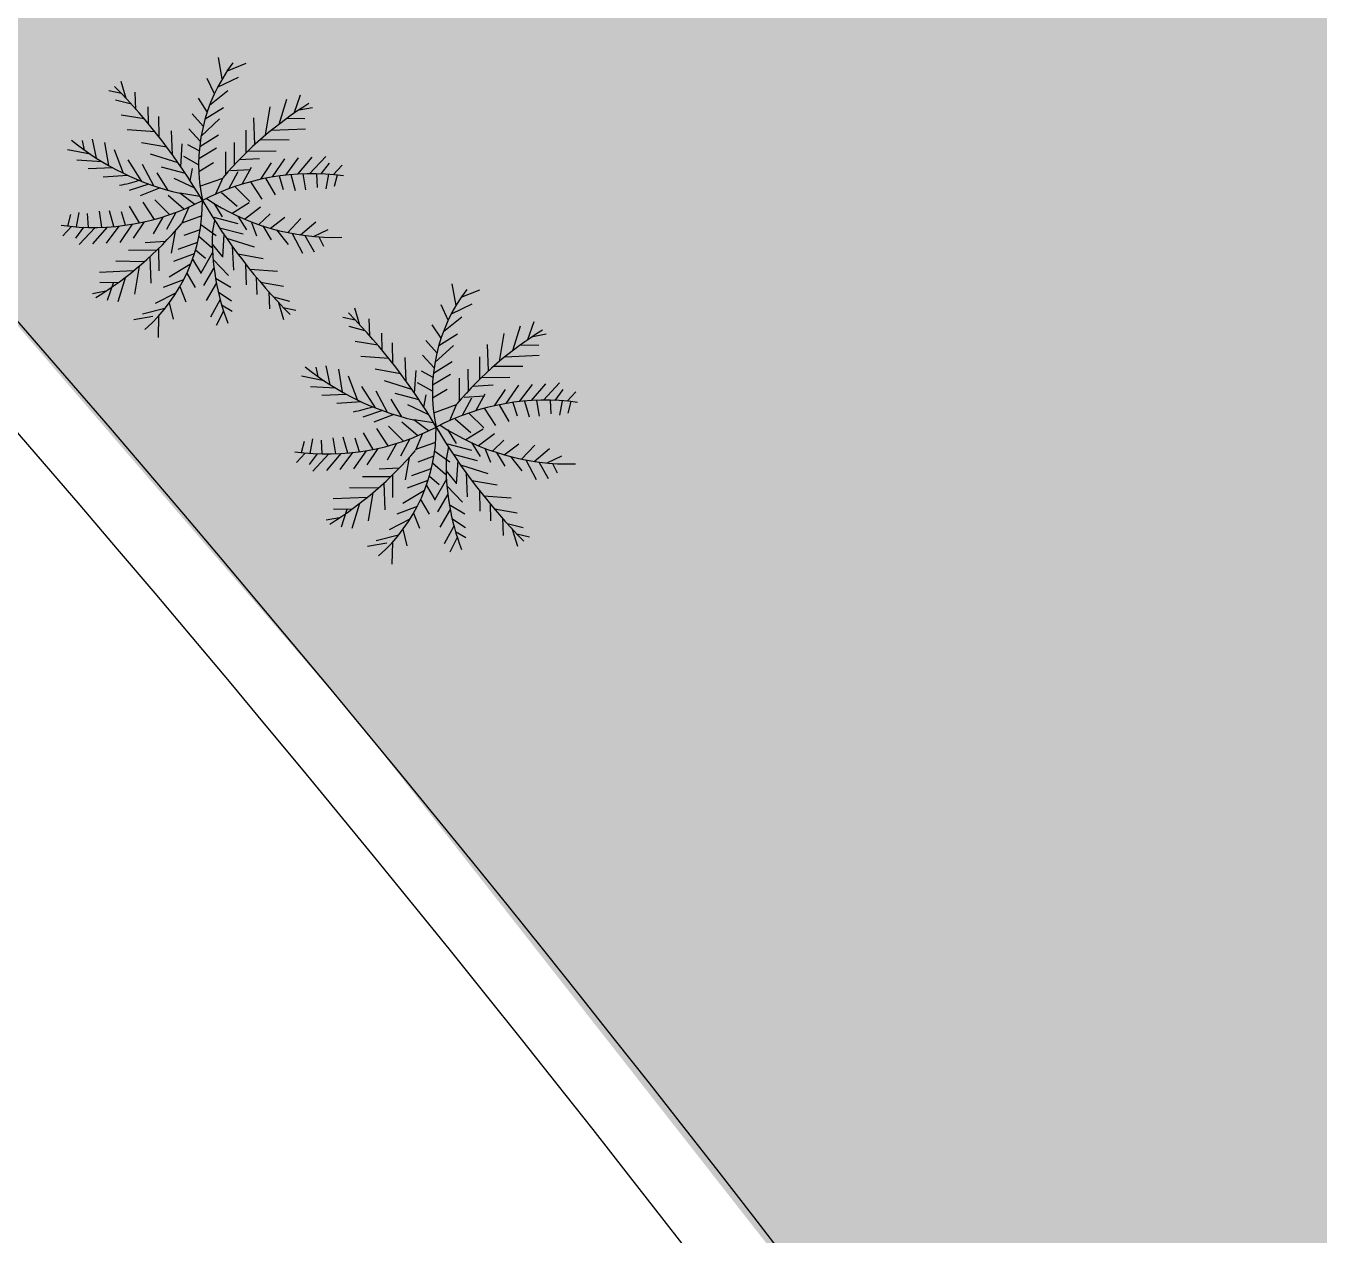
# Model space of a CAD drawing. Header units: millimetres. Extents: x 1170 to 1315, y 90 to 135.
# Drawn here: x 1275.499 to 1276.828, y 129.242 to 130.484 of the extents above; entities that cross this region are included whole.
import ezdxf

# ---------------------------------------------------------------- set-up
doc = ezdxf.new("R2010")
doc.units = ezdxf.units.MM
doc.header["$LTSCALE"] = 20
doc.header["$MEASUREMENT"] = 0
for name, color, linetype in [('E-hatch', 8, 'CONTINUOUS'), ('Indic_Corte_Vista', 2, 'CONTINUOUS'), ('LAYER7', 4, 'CONTINUOUS')]:
    doc.layers.add(name, color=color, linetype=linetype)

msp = doc.modelspace()

# ---------------------------------------------------------------- hatches: boundary and pattern name
at = {"layer": 'E-hatch'}
h = msp.add_hatch(dxfattribs=at)
h.set_pattern_fill('GRASS', color=250, scale=0.1, style=0)
h.set_pattern_definition([(90, (294.364226, -10.01342), (-0.070710678, 0.070710678), [0.01875, -0.122671356]), (45, (294.36423, -10.01342), (-0.070710678, 0.070710678), [0.01875, -0.08125]), (135, (294.36423, -10.01342), (-0.070710678, -0.070710678), [0.01875, -0.08125])])
h.paths.add_polyline_path([(1274.1826, 131.5457), (1292.6429, 131.5457), (1292.6429, 131.1707), (1281.2685, 131.1707), (1281.2685, 125.5522), (1278.5225, 125.5522), (1278.4062, 125.7935), (1278.0948, 126.4027), (1277.7964, 126.9426), (1277.6172, 127.2493), (1277.3341, 127.7098), (1276.8798, 128.3959), (1276.491, 128.9385), (1275.8422, 129.7669), (1275.3458, 130.3452), (1274.7386, 130.9967), (1274.3888, 131.3471)])

# ---------------------------------------------------------------- linework, layer by layer
at = {"layer": 'E-hatch', "color": 250}
for p, q in [((1275.701, 130.43), (1275.697, 130.452)), ((1275.7063, 130.4383), (1275.7256, 130.4459)), ((1275.6962, 130.4213), (1275.7176, 130.4316)), ((1275.5975, 130.4148), (1275.5846, 130.4176)), ((1275.6023, 130.4097), (1275.5971, 130.4271)), ((1275.6929, 130.4147), (1275.6855, 130.4304)), ((1275.688, 130.403), (1275.7068, 130.418)), ((1275.6076, 130.4039), (1275.5912, 130.4082)), ((1275.6123, 130.3986), (1275.6116, 130.4163)), ((1275.6856, 130.3962), (1275.6765, 130.4101)), ((1275.7594, 130.3834), (1275.7673, 130.4091)), ((1275.7749, 130.3947), (1275.7812, 130.4134)), ((1275.6208, 130.3889), (1275.5972, 130.3928)), ((1275.6253, 130.3836), (1275.6247, 130.4013)), ((1275.6362, 130.37), (1275.6357, 130.3914)), ((1275.6813, 130.3812), (1275.6699, 130.3939)), ((1275.6833, 130.3888), (1275.7023, 130.4006)), ((1275.7455, 130.3722), (1275.7503, 130.4012)), ((1275.7798, 130.3981), (1275.7935, 130.4006)), ((1275.6784, 130.3658), (1275.6667, 130.3787)), ((1275.6793, 130.3712), (1275.6982, 130.3887)), ((1275.7345, 130.3626), (1275.7335, 130.3898)), ((1275.7514, 130.3771), (1275.7864, 130.3787)), ((1275.7675, 130.3895), (1275.7859, 130.3892)), ((1275.5594, 130.3568), (1275.5574, 130.3665)), ((1275.5717, 130.3485), (1275.5677, 130.368)), ((1275.5843, 130.3409), (1275.5805, 130.3645)), ((1275.6319, 130.3754), (1275.6033, 130.3774)), ((1275.6498, 130.3519), (1275.6487, 130.3764)), ((1275.6778, 130.3603), (1275.6971, 130.3723)), ((1275.7137, 130.3413), (1275.7136, 130.3644)), ((1275.7255, 130.3541), (1275.7254, 130.3771)), ((1275.7402, 130.3677), (1275.7696, 130.3673)), ((1275.5655, 130.3525), (1275.5421, 130.3571)), ((1275.5996, 130.3328), (1275.5904, 130.3571)), ((1275.6441, 130.3597), (1275.618, 130.3643)), ((1275.6557, 130.3436), (1275.6273, 130.3526)), ((1275.6584, 130.3397), (1275.6599, 130.3631)), ((1275.6773, 130.3559), (1275.6656, 130.3622)), ((1275.6768, 130.3481), (1275.6952, 130.3591)), ((1275.7047, 130.332), (1275.7046, 130.3551)), ((1275.7273, 130.3558), (1275.7563, 130.3561)), ((1275.5777, 130.3447), (1275.5515, 130.3463)), ((1275.5885, 130.3385), (1275.5633, 130.3374)), ((1275.6182, 130.3246), (1275.6042, 130.3468)), ((1275.6306, 130.3201), (1275.619, 130.3418)), ((1275.6631, 130.3327), (1275.6385, 130.3392)), ((1275.6767, 130.3416), (1275.6615, 130.3503)), ((1275.668, 130.3253), (1275.6704, 130.3379)), ((1275.6768, 130.3348), (1275.692, 130.3439)), ((1275.7185, 130.3471), (1275.7392, 130.3482)), ((1275.7213, 130.3218), (1275.731, 130.3391)), ((1275.7405, 130.3268), (1275.7517, 130.3437)), ((1275.7526, 130.3292), (1275.7654, 130.3479)), ((1275.7663, 130.3311), (1275.7793, 130.3487)), ((1275.7785, 130.3321), (1275.7933, 130.3494)), ((1275.7907, 130.3325), (1275.8072, 130.3502)), ((1275.8027, 130.3323), (1275.811, 130.3434)), ((1275.8149, 130.3315), (1275.824, 130.3411)), ((1275.604, 130.3307), (1275.5786, 130.329)), ((1275.6455, 130.3154), (1275.6342, 130.3335)), ((1275.6728, 130.3176), (1275.6514, 130.3277)), ((1275.6781, 130.3196), (1275.7016, 130.328)), ((1275.6945, 130.3117), (1275.7019, 130.3287)), ((1275.7077, 130.3171), (1275.7173, 130.3348)), ((1275.7094, 130.3357), (1275.7301, 130.3368)), ((1275.7453, 130.3278), (1275.7553, 130.3107)), ((1275.7594, 130.3302), (1275.7637, 130.3164)), ((1275.7715, 130.3316), (1275.7759, 130.3154)), ((1275.7837, 130.3324), (1275.7864, 130.3159)), ((1275.7977, 130.3325), (1275.7985, 130.3183)), ((1275.81, 130.3319), (1275.8072, 130.3171)), ((1275.8189, 130.3311), (1275.8158, 130.3193)), ((1275.6254, 130.3219), (1275.6052, 130.3152)), ((1275.6372, 130.3179), (1275.6165, 130.3098)), ((1275.678, 130.3092), (1275.6575, 130.3124)), ((1275.6728, 130.301), (1275.6575, 130.3124)), ((1275.7001, 130.3132), (1275.7162, 130.2992)), ((1275.714, 130.3194), (1275.7294, 130.3041)), ((1275.7299, 130.3242), (1275.7415, 130.3065)), ((1275.6158, 130.2819), (1275.6058, 130.2991)), ((1275.6312, 130.2856), (1275.6196, 130.3033)), ((1275.6471, 130.2904), (1275.6317, 130.3057)), ((1275.6616, 130.296), (1275.6454, 130.31)), ((1275.6666, 130.2981), (1275.6592, 130.281)), ((1275.6923, 130.3022), (1275.701, 130.2881)), ((1275.711, 130.2921), (1275.7287, 130.303)), ((1275.7239, 130.2858), (1275.7404, 130.2985)), ((1275.5422, 130.2787), (1275.5453, 130.2905)), ((1275.5511, 130.2779), (1275.5539, 130.2927)), ((1275.5634, 130.2773), (1275.5626, 130.2915)), ((1275.5774, 130.2774), (1275.5747, 130.2939)), ((1275.5896, 130.2782), (1275.5852, 130.2944)), ((1275.6017, 130.2796), (1275.5974, 130.2934)), ((1275.6398, 130.288), (1275.6301, 130.2707)), ((1275.6534, 130.2927), (1275.6438, 130.275)), ((1275.68, 130.2891), (1275.6595, 130.2818)), ((1275.6923, 130.2878), (1275.7168, 130.2814)), ((1275.7169, 130.2889), (1275.7257, 130.2747)), ((1275.7385, 130.2802), (1275.7502, 130.2913)), ((1275.7506, 130.2764), (1275.7654, 130.2878)), ((1275.7682, 130.272), (1275.7818, 130.2865)), ((1275.5462, 130.2783), (1275.5371, 130.2687)), ((1275.5584, 130.2774), (1275.5501, 130.2664)), ((1275.5704, 130.2773), (1275.5539, 130.2596)), ((1275.5826, 130.2777), (1275.5678, 130.2603)), ((1275.5948, 130.2787), (1275.5818, 130.2611)), ((1275.6085, 130.2806), (1275.5957, 130.2619)), ((1275.6206, 130.283), (1275.6094, 130.2661)), ((1275.6527, 130.2736), (1275.6486, 130.2508)), ((1275.6782, 130.2748), (1275.6616, 130.269)), ((1275.679, 130.2803), (1275.6947, 130.269)), ((1275.6931, 130.2845), (1275.6907, 130.2719)), ((1275.698, 130.277), (1275.7226, 130.2706)), ((1275.731, 130.2822), (1275.7363, 130.2688)), ((1275.7425, 130.2789), (1275.7513, 130.2647)), ((1275.7568, 130.2747), (1275.7685, 130.2599)), ((1275.7814, 130.2697), (1275.797, 130.283)), ((1275.7946, 130.2681), (1275.8096, 130.2753)), ((1275.6426, 130.2627), (1275.6219, 130.2616)), ((1275.6755, 130.2618), (1275.6554, 130.2547)), ((1275.677, 130.2682), (1275.6902, 130.2566)), ((1275.6907, 130.2602), (1275.7012, 130.2471)), ((1275.7027, 130.2701), (1275.7012, 130.2467)), ((1275.7054, 130.2662), (1275.7338, 130.2572)), ((1275.7727, 130.2711), (1275.7833, 130.251)), ((1275.7859, 130.2691), (1275.7955, 130.2521)), ((1275.8002, 130.2676), (1275.8049, 130.258)), ((1275.6338, 130.254), (1275.6048, 130.2536)), ((1275.6266, 130.2472), (1275.6276, 130.22)), ((1275.6356, 130.2557), (1275.6357, 130.2327)), ((1275.6722, 130.25), (1275.6508, 130.2422)), ((1275.6704, 130.2448), (1275.6794, 130.2298)), ((1275.6735, 130.2543), (1275.6838, 130.2458)), ((1275.691, 130.2514), (1275.6791, 130.2304)), ((1275.7113, 130.2579), (1275.7124, 130.2334)), ((1275.717, 130.2501), (1275.7431, 130.2455)), ((1275.6097, 130.2327), (1275.5747, 130.2311)), ((1275.6209, 130.2421), (1275.5915, 130.2425)), ((1275.6156, 130.2375), (1275.6108, 130.2086)), ((1275.6685, 130.2396), (1275.6465, 130.2263)), ((1275.6924, 130.2358), (1275.6818, 130.2177)), ((1275.6915, 130.2444), (1275.7074, 130.2279)), ((1275.7249, 130.2398), (1275.7254, 130.2184)), ((1275.7292, 130.2344), (1275.7578, 130.2324)), ((1275.5936, 130.2203), (1275.5752, 130.2206)), ((1275.5889, 130.2201), (1275.5829, 130.2022)), ((1275.6017, 130.2264), (1275.5938, 130.2007)), ((1275.6611, 130.2233), (1275.6401, 130.2155)), ((1275.6645, 130.2303), (1275.6732, 130.2155)), ((1275.6949, 130.2203), (1275.6844, 130.2022)), ((1275.694, 130.2252), (1275.7099, 130.2158)), ((1275.7358, 130.2262), (1275.7364, 130.2085)), ((1275.7403, 130.2209), (1275.7639, 130.217)), ((1275.9411, 130.1972), (1275.9371, 130.2192)), ((1275.5813, 130.2117), (1275.5676, 130.2092)), ((1275.6536, 130.2102), (1275.6322, 130.1993)), ((1275.6574, 130.2165), (1275.6636, 130.201)), ((1275.6968, 130.2111), (1275.7106, 130.2019)), ((1275.7488, 130.2112), (1275.7495, 130.1935)), ((1275.7535, 130.2059), (1275.7699, 130.2016)), ((1275.9464, 130.2056), (1275.9657, 130.2131)), ((1275.642, 130.194), (1275.6189, 130.1881)), ((1275.6465, 130.1998), (1275.6506, 130.1829)), ((1275.6988, 130.2031), (1275.6889, 130.185)), ((1275.7003, 130.1978), (1275.7112, 130.1914)), ((1275.7588, 130.2001), (1275.764, 130.1827)), ((1275.7636, 130.195), (1275.7765, 130.1922)), ((1275.8424, 130.1769), (1275.8372, 130.1944)), ((1275.9331, 130.1819), (1275.9257, 130.1977)), ((1275.9363, 130.1886), (1275.9578, 130.1989)), ((1275.6297, 130.1857), (1275.6101, 130.1823)), ((1275.6356, 130.1864), (1275.635, 130.1641)), ((1275.7023, 130.1913), (1275.6946, 130.1766)), ((1275.8376, 130.182), (1275.8247, 130.1848)), ((1275.8525, 130.1659), (1275.8518, 130.1835)), ((1275.9282, 130.1703), (1275.9469, 130.1853)), ((1276.015, 130.162), (1276.0213, 130.1807)), ((1275.8477, 130.1712), (1275.8313, 130.1754)), ((1275.8654, 130.1508), (1275.8648, 130.1685)), ((1275.9257, 130.1634), (1275.9166, 130.1773)), ((1275.9234, 130.156), (1275.9425, 130.1679)), ((1275.9856, 130.1395), (1275.9904, 130.1684)), ((1275.9995, 130.1507), (1276.0074, 130.1763)), ((1276.02, 130.1653), (1276.0336, 130.1678)), ((1275.8609, 130.1562), (1275.8374, 130.1601)), ((1275.8763, 130.1373), (1275.8758, 130.1587)), ((1275.9215, 130.1484), (1275.91, 130.1612)), ((1275.9194, 130.1385), (1275.9384, 130.156)), ((1275.9746, 130.1298), (1275.9736, 130.157)), ((1276.0077, 130.1568), (1276.026, 130.1564)), ((1275.872, 130.1427), (1275.8434, 130.1447)), ((1275.8899, 130.1192), (1275.8889, 130.1437)), ((1275.9186, 130.1331), (1275.9068, 130.1459)), ((1275.9179, 130.1276), (1275.9373, 130.1395)), ((1275.9656, 130.1213), (1275.9656, 130.1444)), ((1275.9915, 130.1444), (1276.0266, 130.146)), ((1275.7995, 130.1241), (1275.7975, 130.1337)), ((1275.8118, 130.1157), (1275.8078, 130.1352)), ((1275.8244, 130.1081), (1275.8207, 130.1318)), ((1275.8842, 130.1269), (1275.8581, 130.1315)), ((1275.8985, 130.1069), (1275.9001, 130.1303)), ((1275.9175, 130.1231), (1275.9057, 130.1295)), ((1275.917, 130.1154), (1275.9353, 130.1264)), ((1275.9538, 130.1086), (1275.9537, 130.1316)), ((1275.9803, 130.1349), (1276.0097, 130.1346)), ((1275.8056, 130.1198), (1275.7822, 130.1243)), ((1275.8178, 130.112), (1275.7916, 130.1135)), ((1275.8398, 130.1001), (1275.8305, 130.1244)), ((1275.8583, 130.0919), (1275.8443, 130.114)), ((1275.8958, 130.1109), (1275.8675, 130.1198)), ((1275.9168, 130.1089), (1275.9016, 130.1176)), ((1275.9448, 130.0993), (1275.9448, 130.1224)), ((1275.9587, 130.1143), (1275.9794, 130.1155)), ((1275.9674, 130.1231), (1275.9964, 130.1234)), ((1275.9927, 130.0964), (1276.0056, 130.1152)), ((1276.0064, 130.0984), (1276.0195, 130.1159)), ((1276.0186, 130.0994), (1276.0334, 130.1167)), ((1276.0309, 130.0998), (1276.0473, 130.1175)), ((1275.8287, 130.1058), (1275.8034, 130.1047)), ((1275.8707, 130.0873), (1275.8591, 130.1091)), ((1275.8856, 130.0827), (1275.8744, 130.1007)), ((1275.9032, 130.1), (1275.8787, 130.1065)), ((1275.9081, 130.0926), (1275.9105, 130.1052)), ((1275.917, 130.1021), (1275.9321, 130.1112)), ((1275.9479, 130.0843), (1275.9574, 130.1021)), ((1275.9495, 130.1029), (1275.9703, 130.1041)), ((1275.9615, 130.089), (1275.9712, 130.1063)), ((1275.9806, 130.0941), (1275.9918, 130.1109)), ((1276.0116, 130.0989), (1276.0161, 130.0826)), ((1276.0239, 130.0996), (1276.0265, 130.0832)), ((1276.0378, 130.0998), (1276.0386, 130.0856)), ((1276.0429, 130.0996), (1276.0512, 130.1107)), ((1276.0501, 130.0992), (1276.0474, 130.0843)), ((1276.0551, 130.0988), (1276.0642, 130.1084)), ((1275.8441, 130.098), (1275.8187, 130.0963)), ((1275.8656, 130.0891), (1275.8453, 130.0825)), ((1275.913, 130.0849), (1275.8915, 130.095)), ((1275.9182, 130.0868), (1275.9417, 130.0953)), ((1275.9346, 130.0789), (1275.9421, 130.096)), ((1275.9542, 130.0866), (1275.9696, 130.0713)), ((1275.97, 130.0915), (1275.9817, 130.0737)), ((1275.9854, 130.0951), (1275.9954, 130.078)), ((1275.9995, 130.0975), (1276.0038, 130.0837)), ((1276.059, 130.0984), (1276.056, 130.0865)), ((1275.8773, 130.0851), (1275.8566, 130.0771)), ((1275.8872, 130.0577), (1275.8718, 130.073)), ((1275.9017, 130.0632), (1275.8855, 130.0772)), ((1275.9181, 130.0765), (1275.8976, 130.0796)), ((1275.9129, 130.0682), (1275.8976, 130.0796)), ((1275.9402, 130.0805), (1275.9564, 130.0665)), ((1275.7912, 130.0451), (1275.794, 130.06)), ((1275.8175, 130.0447), (1275.8149, 130.0611)), ((1275.8298, 130.0454), (1275.8253, 130.0617)), ((1275.8418, 130.0468), (1275.8376, 130.0606)), ((1275.8559, 130.0492), (1275.846, 130.0663)), ((1275.8713, 130.0528), (1275.8597, 130.0706)), ((1275.8935, 130.06), (1275.8839, 130.0422)), ((1275.9067, 130.0654), (1275.8993, 130.0483)), ((1275.9324, 130.0695), (1275.9412, 130.0553)), ((1275.9511, 130.0594), (1275.9689, 130.0702)), ((1275.9641, 130.0531), (1275.9806, 130.0657)), ((1275.7863, 130.0455), (1275.7772, 130.0359)), ((1275.7823, 130.0459), (1275.7854, 130.0578)), ((1275.8035, 130.0446), (1275.8028, 130.0587)), ((1275.8349, 130.0459), (1275.8219, 130.0284)), ((1275.8487, 130.0479), (1275.8358, 130.0291)), ((1275.8607, 130.0502), (1275.8495, 130.0334)), ((1275.8799, 130.0553), (1275.8702, 130.038)), ((1275.9201, 130.0564), (1275.8996, 130.049)), ((1275.9192, 130.0475), (1275.9349, 130.0363)), ((1275.9333, 130.0517), (1275.9309, 130.0391)), ((1275.9324, 130.0551), (1275.9569, 130.0486)), ((1275.9571, 130.0562), (1275.9658, 130.042)), ((1275.9711, 130.0494), (1275.9765, 130.0361)), ((1275.9786, 130.0475), (1275.9903, 130.0586)), ((1275.9827, 130.0461), (1275.9914, 130.032)), ((1275.9907, 130.0436), (1276.0055, 130.0551)), ((1276.0083, 130.0393), (1276.022, 130.0537)), ((1276.0215, 130.0369), (1276.0371, 130.0502)), ((1275.7985, 130.0447), (1275.7902, 130.0336)), ((1275.8105, 130.0445), (1275.7941, 130.0268)), ((1275.8227, 130.0449), (1275.808, 130.0276)), ((1275.8928, 130.0409), (1275.8887, 130.0181)), ((1275.9184, 130.0421), (1275.9017, 130.0362)), ((1275.9171, 130.0354), (1275.9303, 130.0238)), ((1275.9381, 130.0443), (1275.9627, 130.0378)), ((1275.9428, 130.0374), (1275.9413, 130.014)), ((1275.9456, 130.0334), (1275.9739, 130.0245)), ((1275.9969, 130.0419), (1276.0087, 130.0272)), ((1276.0129, 130.0384), (1276.0234, 130.0182)), ((1276.026, 130.0363), (1276.0357, 130.0194)), ((1276.0348, 130.0353), (1276.0498, 130.0425)), ((1276.0403, 130.0349), (1276.045, 130.0252)), ((1275.8739, 130.0212), (1275.845, 130.0209)), ((1275.8827, 130.03), (1275.862, 130.0288)), ((1275.8757, 130.023), (1275.8758, 129.9999)), ((1275.9157, 130.0291), (1275.8955, 130.0219)), ((1275.9137, 130.0216), (1275.9239, 130.013)), ((1275.9308, 130.0274), (1275.9413, 130.0144)), ((1275.9514, 130.0252), (1275.9525, 130.0006)), ((1275.8611, 130.0094), (1275.8316, 130.0097)), ((1275.8668, 130.0145), (1275.8678, 129.9873)), ((1275.9087, 130.0069), (1275.8866, 129.9935)), ((1275.9123, 130.0173), (1275.891, 130.0095)), ((1275.9106, 130.012), (1275.9196, 129.9971)), ((1275.9312, 130.0186), (1275.9192, 129.9977)), ((1275.9317, 130.0117), (1275.9476, 129.9951)), ((1275.9572, 130.0174), (1275.9833, 130.0128)), ((1275.9651, 130.007), (1275.9655, 129.9856)), ((1275.8499, 129.9999), (1275.8148, 129.9983)), ((1275.8419, 129.9936), (1275.8339, 129.968)), ((1275.8558, 130.0048), (1275.8509, 129.9759)), ((1275.9047, 129.9976), (1275.9134, 129.9828)), ((1275.9326, 130.0031), (1275.922, 129.985)), ((1275.9341, 129.9925), (1275.95, 129.983)), ((1275.9693, 130.0016), (1275.9979, 129.9996)), ((1275.976, 129.9935), (1275.9766, 129.9758)), ((1275.8337, 129.9875), (1275.8154, 129.9879)), ((1275.8291, 129.9874), (1275.823, 129.9694)), ((1275.9012, 129.9905), (1275.8802, 129.9827)), ((1275.8975, 129.9837), (1275.9037, 129.9683)), ((1275.935, 129.9876), (1275.9246, 129.9694)), ((1275.9805, 129.9881), (1276.004, 129.9842)), ((1275.8214, 129.979), (1275.8078, 129.9765)), ((1275.8937, 129.9775), (1275.8724, 129.9666)), ((1275.8866, 129.9671), (1275.8907, 129.9501)), ((1275.9389, 129.9703), (1275.929, 129.9522)), ((1275.9369, 129.9783), (1275.9507, 129.9691)), ((1275.9889, 129.9784), (1275.9896, 129.9608)), ((1275.9936, 129.9731), (1276.0101, 129.9689)), ((1275.9989, 129.9674), (1276.0042, 129.9499)), ((1275.8699, 129.953), (1275.8503, 129.9496)), ((1275.8821, 129.9612), (1275.859, 129.9554)), ((1275.8757, 129.9537), (1275.8752, 129.9313)), ((1275.9424, 129.9586), (1275.9347, 129.9438)), ((1275.9404, 129.965), (1275.9513, 129.9587)), ((1276.0037, 129.9623), (1276.0166, 129.9595))]:
    msp.add_line(p, q, dxfattribs=at)
for centre, radius, start, end in [((1275.8509, 130.3413), 0.1742, 142.889, 192.0535), ((1275.1613, 129.9987), 0.6028, 30.5265, 44.6166), ((1275.9857, 130.0882), 0.372, 121.7433, 139.712), ((1275.7195, 130.5797), 0.2744, 230.8338, 256.9381), ((1275.5728, 130.4518), 0.1331, 279.8435, 288.6765), ((1275.7927, 130.0912), 0.2413, 82.1456, 117.6975), ((1275.5684, 130.5186), 0.2413, 262.1456, 297.6975), ((1275.5064, 130.3033), 0.1742, 311.3692, 0.5337), ((1276.1998, 130.6111), 0.6028, 210.5265, 224.6166), ((1275.8163, 130.5041), 0.237, 236.1446, 271.7902), ((1275.3754, 130.5216), 0.372, 301.7433, 319.712), ((1275.9311, 130.2652), 0.2404, 178.3976, 201.0107), ((1276.091, 130.1085), 0.1742, 142.889, 192.0535), ((1275.4015, 129.766), 0.6028, 30.5265, 44.6166), ((1276.2258, 129.8555), 0.372, 121.7433, 139.712), ((1275.9596, 130.3469), 0.2744, 230.8338, 256.9381), ((1276.0329, 129.8585), 0.2413, 82.1456, 117.6975), ((1275.8129, 130.2191), 0.1331, 279.8435, 288.6765), ((1275.8085, 130.2858), 0.2413, 262.1456, 297.6975), ((1275.7465, 130.0705), 0.1742, 311.3692, 0.5337), ((1276.4399, 130.3783), 0.6028, 210.5265, 224.6166), ((1276.0564, 130.2713), 0.237, 236.1446, 271.7902), ((1275.6156, 130.2888), 0.372, 301.7433, 319.712), ((1276.1712, 130.0324), 0.2404, 178.3976, 201.0107)]:
    msp.add_arc(centre, radius, start, end, dxfattribs=at)
at = {"layer": 'Indic_Corte_Vista', "color": 250}
msp.add_ellipse((1258.9, 116.0052), major_axis=(-20.1128, 0), ratio=0.99981, start_param=3.448195, end_param=3.944068, dxfattribs=at)
at = {"layer": 'LAYER7', "color": 7, "linetype": 'Continuous'}
for radius, start, end in [(20.1126, 25.36196, 47.00675), (20.1876, 25.3479, 46.46898)]:
    msp.add_arc((1260.2785, 116.9097), radius, start, end, dxfattribs=at)

doc.saveas('drawing.dxf')
